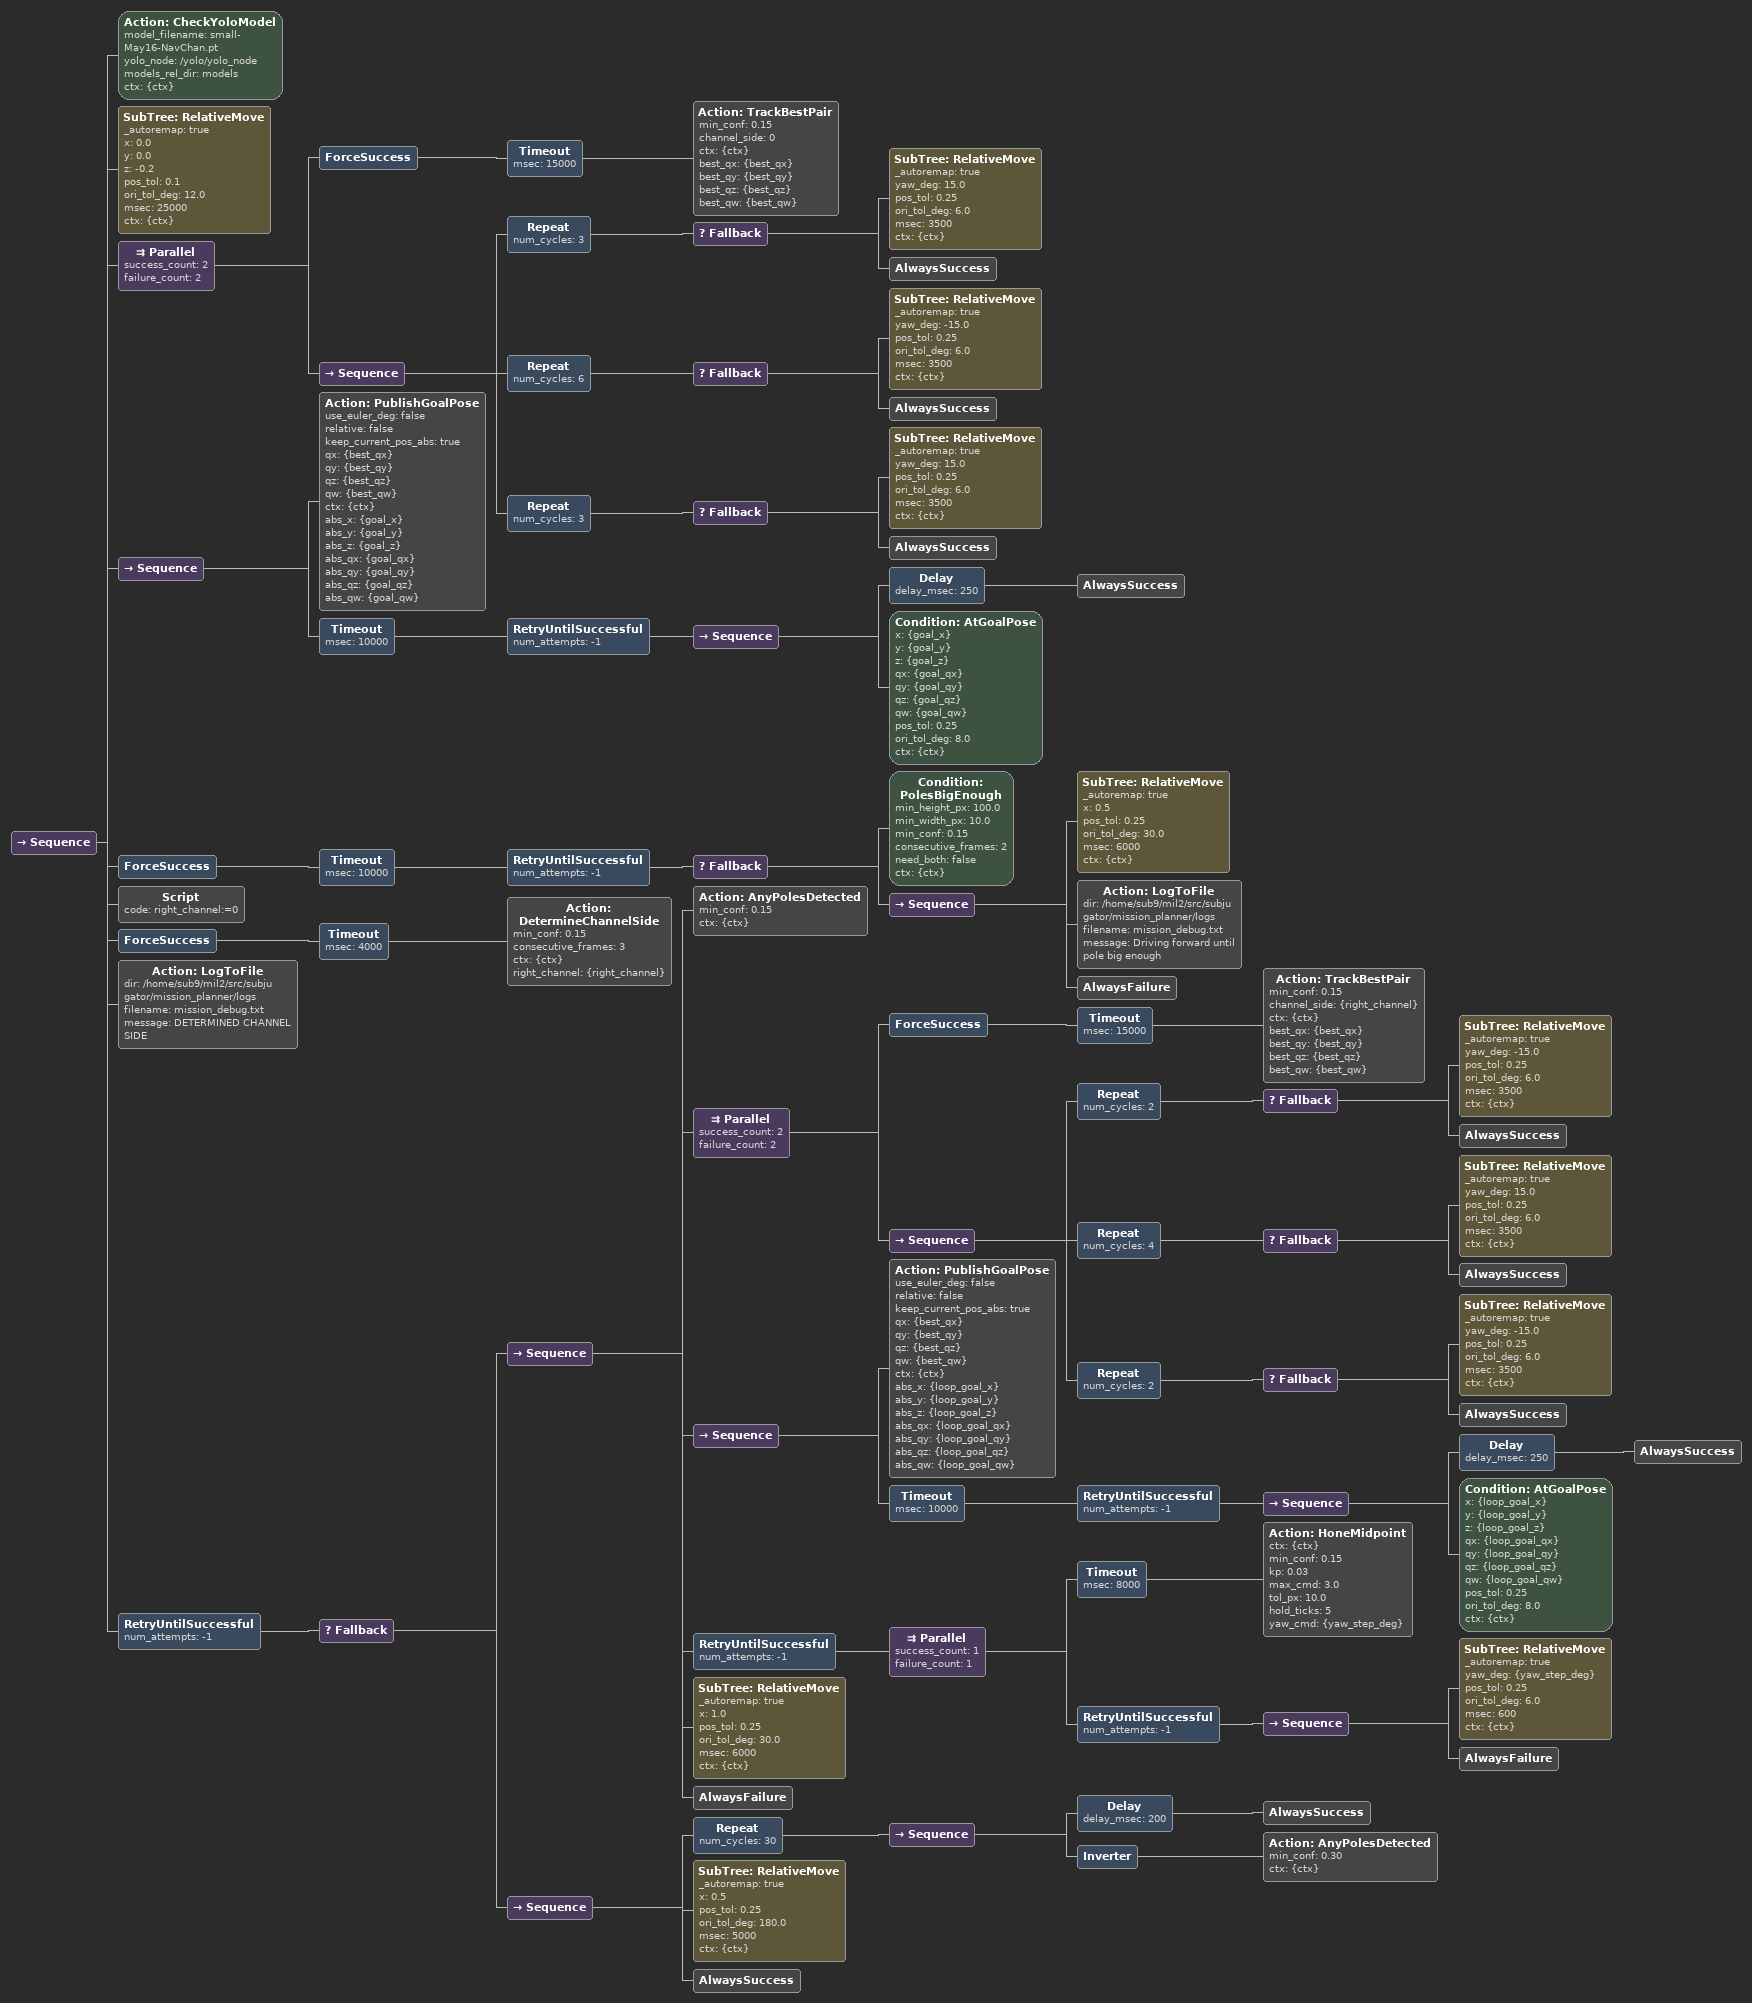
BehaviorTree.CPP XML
<Sequence>

  <!-- 0) Use correct YOLO model -->
  <Action ID="CheckYoloModel" model_filename="small-May16-NavChan.pt" yolo_node="/yolo/yolo_node" models_rel_dir="models" ctx="{ctx}"/>

  <SubTree ID="RelativeMove" _autoremap="true" x="0.0" y="0.0" z="-0.2" pos_tol="0.1" ori_tol_deg="12.0" msec="25000" ctx="{ctx}"/>

  <!-- 1) Initial survey +/-45 while tracking (side unknown => channel_side=0) -->
  <Parallel success_count="2" failure_count="2">

    <!-- Tracking during initial sweep (doesn't block the sweep) -->
    <ForceSuccess>
      <Timeout msec="15000">
        <Action ID="TrackBestPair" min_conf="0.15" channel_side="0" ctx="{ctx}" best_qx="{best_qx}" best_qy="{best_qy}" best_qz="{best_qz}" best_qw="{best_qw}"/>
      </Timeout>
    </ForceSuccess>

    <!-- Sweeping motion -->
    <Sequence>
      <Repeat num_cycles="3">
        <Fallback>
          <SubTree ID="RelativeMove" _autoremap="true" yaw_deg="15.0" pos_tol="0.25" ori_tol_deg="6.0" msec="3500" ctx="{ctx}"/>
          <AlwaysSuccess/>
        </Fallback>
      </Repeat>

      <Repeat num_cycles="6">
        <Fallback>
          <SubTree ID="RelativeMove" _autoremap="true" yaw_deg="-15.0" pos_tol="0.25" ori_tol_deg="6.0" msec="3500" ctx="{ctx}"/>
          <AlwaysSuccess/>
        </Fallback>
      </Repeat>

      <Repeat num_cycles="3">
        <Fallback>
          <SubTree ID="RelativeMove" _autoremap="true" yaw_deg="15.0" pos_tol="0.25" ori_tol_deg="6.0" msec="3500" ctx="{ctx}"/>
          <AlwaysSuccess/>
        </Fallback>
      </Repeat>
    </Sequence>

  </Parallel>

  <!-- 2) Yaw to memorized best orientation from initial survey -->
  <Sequence>
    <Action ID="PublishGoalPose" use_euler_deg="false" relative="false" keep_current_pos_abs="true" qx="{best_qx}" qy="{best_qy}" qz="{best_qz}" qw="{best_qw}" ctx="{ctx}" abs_x="{goal_x}" abs_y="{goal_y}" abs_z="{goal_z}" abs_qx="{goal_qx}" abs_qy="{goal_qy}" abs_qz="{goal_qz}" abs_qw="{goal_qw}"/>

    <Timeout msec="10000">
      <RetryUntilSuccessful num_attempts="-1">
        <Sequence>
          <Delay delay_msec="250"><AlwaysSuccess/></Delay>
          <Condition ID="AtGoalPose" x="{goal_x}" y="{goal_y}" z="{goal_z}" qx="{goal_qx}" qy="{goal_qy}" qz="{goal_qz}" qw="{goal_qw}" pos_tol="0.25" ori_tol_deg="8.0" ctx="{ctx}"/>
        </Sequence>
      </RetryUntilSuccessful>
    </Timeout>
  </Sequence>

  <!-- 3) Drive forward until poles are big enough (90 s hard cap) -->
  <ForceSuccess>
    <Timeout msec="10000">
      <RetryUntilSuccessful num_attempts="-1">
        <Fallback>

          <Condition ID="PolesBigEnough" min_height_px="100.0" min_width_px="10.0" min_conf="0.15" consecutive_frames="2" need_both="false" ctx="{ctx}"/>

          <Sequence>
            <SubTree ID="RelativeMove" _autoremap="true" x="0.5" pos_tol="0.25" ori_tol_deg="30.0" msec="6000" ctx="{ctx}"/>
            <Action ID="LogToFile" dir="/home/sub9/mil2/src/subjugator/mission_planner/logs" filename="mission_debug.txt" message="Driving forward until pole big enough"/>
            <AlwaysFailure/>
          </Sequence>

        </Fallback>
      </RetryUntilSuccessful>
    </Timeout>
  </ForceSuccess>

  <!-- 4) Determine channel side (right_channel = +1 or -1). Don't block forever -->
  <Script code="right_channel:=0"/>
  <ForceSuccess>
    <Timeout msec="4000">
      <Action ID="DetermineChannelSide" min_conf="0.15" consecutive_frames="3" ctx="{ctx}" right_channel="{right_channel}"/>
    </Timeout>
  </ForceSuccess>

  <Action ID="LogToFile" dir="/home/sub9/mil2/src/subjugator/mission_planner/logs" filename="mission_debug.txt" message="DETERMINED CHANNEL SIDE"/>

  <!-- 5) Loop: while poles exist -> survey+track with known side -> micro-yaw steps -> forward 1m -->
  <RetryUntilSuccessful num_attempts="-1">
    <Fallback>

      <!-- A) Poles exist: update pair, hone, move forward, repeat -->
      <Sequence>

        <Action ID="AnyPolesDetected" min_conf="0.15" ctx="{ctx}"/>

        <!-- Survey while updating best pair using decided side -->
        <Parallel success_count="2" failure_count="2">

          <ForceSuccess>
            <Timeout msec="15000">
              <Action ID="TrackBestPair" min_conf="0.15" channel_side="{right_channel}" ctx="{ctx}" best_qx="{best_qx}" best_qy="{best_qy}" best_qz="{best_qz}" best_qw="{best_qw}"/>
            </Timeout>
          </ForceSuccess>

          <Sequence>
            <!-- -30 degrees -->
            <Repeat num_cycles="2">
              <Fallback>
                <SubTree ID="RelativeMove" _autoremap="true" yaw_deg="-15.0" pos_tol="0.25" ori_tol_deg="6.0" msec="3500" ctx="{ctx}"/>
                <AlwaysSuccess/>
              </Fallback>
            </Repeat>

            <!-- to +30 total -->
            <Repeat num_cycles="4">
              <Fallback>
                <SubTree ID="RelativeMove" _autoremap="true" yaw_deg="15.0" pos_tol="0.25" ori_tol_deg="6.0" msec="3500" ctx="{ctx}"/>
                <AlwaysSuccess/>
              </Fallback>
            </Repeat>

            <!-- back to center -->
            <Repeat num_cycles="2">
              <Fallback>
                <SubTree ID="RelativeMove" _autoremap="true" yaw_deg="-15.0" pos_tol="0.25" ori_tol_deg="6.0" msec="3500" ctx="{ctx}"/>
                <AlwaysSuccess/>
              </Fallback>
            </Repeat>
          </Sequence>

        </Parallel>

        <!-- Yaw to memorized best orientation from this survey -->
        <Sequence>
          <Action ID="PublishGoalPose" use_euler_deg="false" relative="false" keep_current_pos_abs="true" qx="{best_qx}" qy="{best_qy}" qz="{best_qz}" qw="{best_qw}" ctx="{ctx}" abs_x="{loop_goal_x}" abs_y="{loop_goal_y}" abs_z="{loop_goal_z}" abs_qx="{loop_goal_qx}" abs_qy="{loop_goal_qy}" abs_qz="{loop_goal_qz}" abs_qw="{loop_goal_qw}"/>

          <Timeout msec="10000">
            <RetryUntilSuccessful num_attempts="-1">
              <Sequence>
                <Delay delay_msec="250"><AlwaysSuccess/></Delay>
                <Condition ID="AtGoalPose" x="{loop_goal_x}" y="{loop_goal_y}" z="{loop_goal_z}" qx="{loop_goal_qx}" qy="{loop_goal_qy}" qz="{loop_goal_qz}" qw="{loop_goal_qw}" pos_tol="0.25" ori_tol_deg="8.0" ctx="{ctx}"/>
              </Sequence>
            </RetryUntilSuccessful>
          </Timeout>
        </Sequence>

        <!-- Micro-step yaw centering using HoneMidpoint + RelativeMove -->
        <RetryUntilSuccessful num_attempts="-1">
          <Parallel success_count="1" failure_count="1">

            <!-- HoneMidpoint keeps updating yaw_step_deg and succeeds once centered -->
            <Timeout msec="8000">
              <Action ID="HoneMidpoint" ctx="{ctx}" min_conf="0.15" kp="0.03" max_cmd="3.0" tol_px="10.0" hold_ticks="5" yaw_cmd="{yaw_step_deg}"/>
            </Timeout>

            <!-- Keep applying the latest yaw step until HoneMidpoint succeeds -->
            <RetryUntilSuccessful num_attempts="-1">
              <Sequence>
                <SubTree ID="RelativeMove" _autoremap="true" yaw_deg="{yaw_step_deg}" pos_tol="0.25" ori_tol_deg="6.0" msec="600" ctx="{ctx}"/>
                <AlwaysFailure/>
              </Sequence>
            </RetryUntilSuccessful>

          </Parallel>

        </RetryUntilSuccessful>

        <!-- Move forward and keep looping -->
        <SubTree ID="RelativeMove" _autoremap="true" x="1.0" pos_tol="0.25" ori_tol_deg="30.0" msec="6000" ctx="{ctx}"/>
        <AlwaysFailure/>

      </Sequence>

      <!-- B) Poles have been absent for ~30 checks, then nudge and finish -->
      <Sequence>
        <Repeat num_cycles="30">
          <Sequence>
            <Delay delay_msec="200"><AlwaysSuccess/></Delay>
            <Inverter>
              <Action ID="AnyPolesDetected" min_conf="0.30" ctx="{ctx}"/>
            </Inverter>
          </Sequence>
        </Repeat>

        <SubTree ID="RelativeMove" _autoremap="true" x="0.5" pos_tol="0.25" ori_tol_deg="180.0" msec="5000" ctx="{ctx}"/>
        <AlwaysSuccess/>
      </Sequence>

    </Fallback>
  </RetryUntilSuccessful>

</Sequence>
